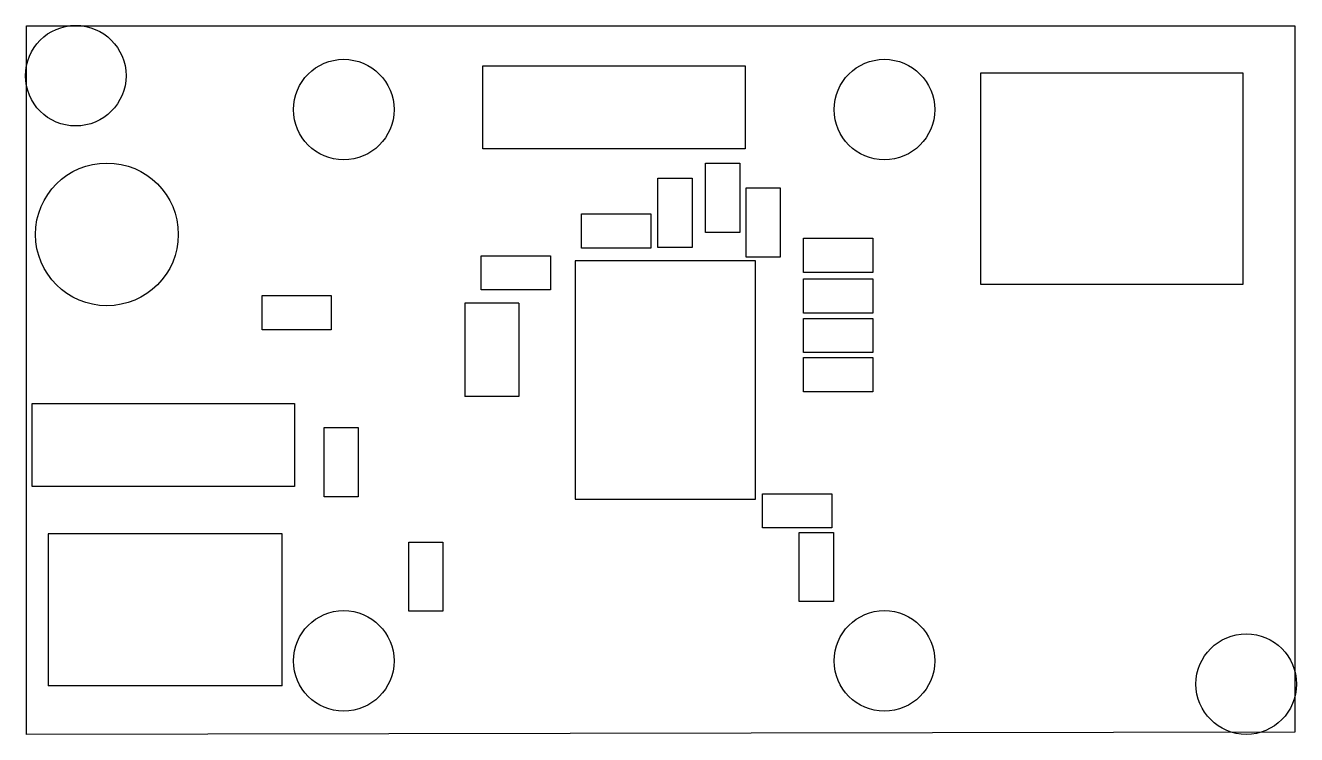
# Model space of a CAD drawing. Extents: x 54.1 to 108.4, y -71.2 to -40.9.
import ezdxf

# ---------------------------------------------------------------- set-up
doc = ezdxf.new("R2010")
doc.units = 0
doc.layers.add('BLACK', color=7, linetype='CONTINUOUS')

msp = doc.modelspace()

# ---------------------------------------------------------------- linework, layer by layer
at = {"layer": 'BLACK', "linetype": 'CONTINUOUS'}
for p, q in [((54.09, -40.87), (108.29, -40.87)), ((54.09, -71.17), (54.09, -40.87)), ((108.29, -40.87), (108.29, -71.07)), ((73.5947, -42.5763), (84.7947, -42.5763)), ((73.5947, -46.1263), (73.5947, -42.5763)), ((84.7947, -42.5763), (84.7947, -46.1263)), ((94.867, -42.88), (106.067, -42.88)), ((94.867, -51.93), (94.867, -42.88)), ((106.067, -42.88), (106.067, -51.93)), ((84.7947, -46.1263), (73.5947, -46.1263)), ((83.11, -46.74), (84.57, -46.74)), ((83.11, -49.7), (83.11, -46.74)), ((84.57, -46.74), (84.57, -49.7)), ((81.07, -47.38), (82.53, -47.38)), ((81.07, -50.34), (81.07, -47.38)), ((82.53, -47.38), (82.53, -50.34)), ((84.84, -47.8), (86.3, -47.8)), ((84.84, -50.76), (84.84, -47.8)), ((86.3, -47.8), (86.3, -50.76)), ((77.81, -50.37), (77.81, -48.91)), ((77.81, -48.91), (80.77, -48.91)), ((80.77, -48.91), (80.77, -50.37)), ((84.57, -49.7), (83.11, -49.7)), ((87.29, -51.41), (87.29, -49.95)), ((87.29, -49.95), (90.25, -49.95)), ((90.25, -49.95), (90.25, -51.41)), ((80.77, -50.37), (77.81, -50.37)), ((82.53, -50.34), (81.07, -50.34)), ((73.52, -50.7), (76.48, -50.7)), ((73.52, -52.16), (73.52, -50.7)), ((76.48, -50.7), (76.48, -52.16)), ((77.54, -50.91), (77.54, -61.11)), ((85.24, -50.91), (77.54, -50.91)), ((86.3, -50.76), (84.84, -50.76)), ((85.24, -61.11), (85.24, -50.91)), ((90.25, -51.41), (87.29, -51.41)), ((87.29, -53.15), (87.29, -51.69)), ((87.29, -51.69), (90.25, -51.69)), ((90.25, -51.69), (90.25, -53.15)), ((106.067, -51.93), (94.867, -51.93)), ((64.16, -52.4), (67.12, -52.4)), ((64.16, -53.86), (64.16, -52.4)), ((67.12, -52.4), (67.12, -53.86)), ((76.48, -52.16), (73.52, -52.16)), ((72.83, -52.72), (72.83, -56.72)), ((75.13, -52.72), (72.83, -52.72)), ((75.13, -52.72), (75.13, -56.72)), ((90.25, -53.15), (87.29, -53.15)), ((87.29, -54.84), (87.29, -53.38)), ((87.29, -53.38), (90.25, -53.38)), ((90.25, -53.38), (90.25, -54.84)), ((67.12, -53.86), (64.16, -53.86)), ((90.25, -54.84), (87.29, -54.84)), ((87.29, -56.51), (87.29, -55.05)), ((87.29, -55.05), (90.25, -55.05)), ((90.25, -55.05), (90.25, -56.51)), ((54.344, -60.569), (54.344, -57.019)), ((54.344, -57.019), (65.544, -57.019)), ((65.544, -57.019), (65.544, -60.569)), ((75.13, -56.72), (72.83, -56.72)), ((90.25, -56.51), (87.29, -56.51)), ((66.81, -61), (66.81, -58.04)), ((66.81, -58.04), (68.27, -58.04)), ((68.27, -58.04), (68.27, -61)), ((65.544, -60.569), (54.344, -60.569)), ((68.27, -61), (66.81, -61)), ((77.54, -61.11), (85.24, -61.11)), ((85.54, -62.335), (85.54, -60.875)), ((85.54, -60.875), (88.5, -60.875)), ((88.5, -60.875), (88.5, -62.335)), ((88.5, -62.335), (85.54, -62.335)), ((65.02, -62.59), (55.02, -62.59)), ((55.02, -62.59), (55.02, -69.09)), ((65.02, -69.09), (65.02, -62.59)), ((70.43, -62.94), (71.89, -62.94)), ((70.43, -65.9), (70.43, -62.94)), ((71.89, -62.94), (71.89, -65.9)), ((87.11, -62.525), (88.57, -62.525)), ((87.11, -65.485), (87.11, -62.525)), ((88.57, -62.525), (88.57, -65.485)), ((88.57, -65.485), (87.11, -65.485)), ((71.89, -65.9), (70.43, -65.9)), ((65.02, -69.09), (55.02, -69.09)), ((108.29, -71.07), (54.09, -71.17))]:
    msp.add_line(p, q, dxfattribs=at)
at = {"layer": 'BLACK'}
for centre, radius in [((56.2, -43), 2.15), ((67.65, -44.45), 2.15), ((90.75, -44.45), 2.15), ((57.531, -49.784), 3.05), ((67.65, -68.02), 2.15), ((90.75, -68.02), 2.15), ((106.21, -69.01), 2.15)]:
    msp.add_circle(centre, radius, dxfattribs=at)

doc.saveas('drawing.dxf')
